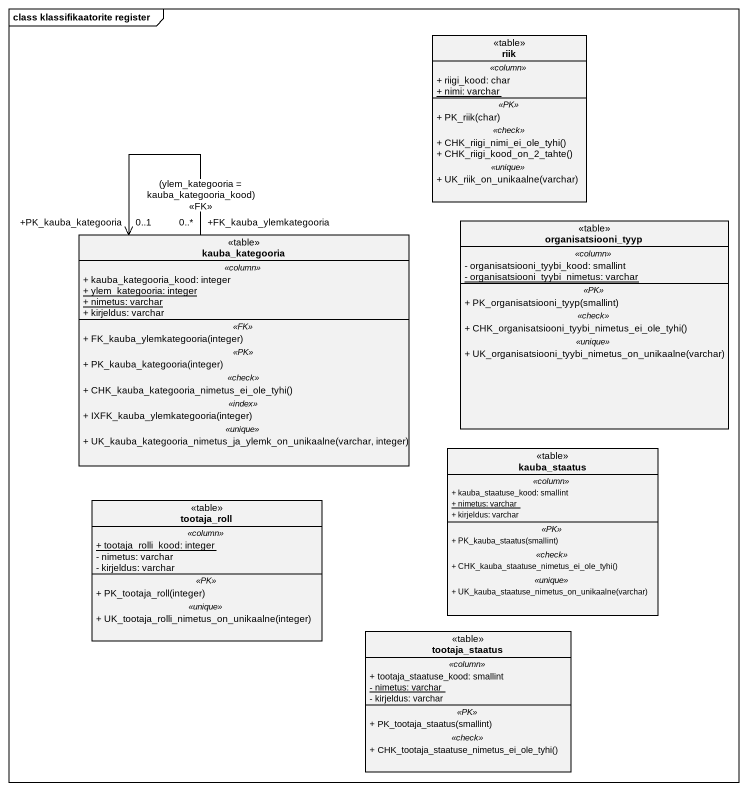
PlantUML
@startuml
mainframe class klassifikaatorite register
hide circle
hide empty members
skinparam classAttributeIconSize 0
class riik <<table>> {
  .. <<column>> ..
  + riigi_kood: char
  {static} + nimi: varchar
  .. <<PK>> ..
  + PK_riik(char)
  .. <<check>> ..
  + CHK_riigi_nimi_ei_ole_tyhi()
  + CHK_riigi_kood_on_2_tahte()
  .. <<unique>> ..
  + UK_riik_on_unikaalne(varchar)
}
class kauba_kategooria <<table>> {
  .. <<column>> ..
  + kauba_kategooria_kood: integer
  {static} + ylem_kategooria: integer
  {static} + nimetus: varchar
  + kirjeldus: varchar
  .. <<FK>> ..
  + FK_kauba_ylemkategooria(integer)
  .. <<PK>> ..
  + PK_kauba_kategooria(integer)
  .. <<check>> ..
  + CHK_kauba_kategooria_nimetus_ei_ole_tyhi()
  .. <<index>> ..
  + IXFK_kauba_ylemkategooria(integer)
  .. <<unique>> ..
  + UK_kauba_kategooria_nimetus_ja_ylemk_on_unikaalne(varchar, integer)
}
class organisatsiooni_tyyp <<table>> {
  .. <<column>> ..
  - organisatsiooni_tyybi_kood: smallint
  {static} - organisatsiooni_tyybi_nimetus: varchar
  .. <<PK>> ..
  + PK_organisatsiooni_tyyp(smallint)
  .. <<check>> ..
  + CHK_organisatsiooni_tyybi_nimetus_ei_ole_tyhi()
  .. <<unique>> ..
  + UK_organisatsiooni_tyybi_nimetus_on_unikaalne(varchar)
}
class kauba_staatus <<table>> {
  .. <<column>> ..
  + kauba_staatuse_kood: smallint
  {static} + nimetus: varchar
  + kirjeldus: varchar
  .. <<PK>> ..
  + PK_kauba_staatus(smallint)
  .. <<check>> ..
  + CHK_kauba_staatuse_nimetus_ei_ole_tyhi()
  .. <<unique>> ..
  + UK_kauba_staatuse_nimetus_on_unikaalne(varchar)
}
class tootaja_roll <<table>> {
  .. <<column>> ..
  {static} + tootaja_rolli_kood: integer
  - nimetus: varchar
  - kirjeldus: varchar
  .. <<PK>> ..
  + PK_tootaja_roll(integer)
  .. <<unique>> ..
  + UK_tootaja_rolli_nimetus_on_unikaalne(integer)
}
class tootaja_staatus <<table>> {
  .. <<column>> ..
  + tootaja_staatuse_kood: smallint
  {static} - nimetus: varchar
  - kirjeldus: varchar
  .. <<PK>> ..
  + PK_tootaja_staatus(smallint)
  .. <<check>> ..
  + CHK_tootaja_staatuse_nimetus_ei_ole_tyhi()
}
kauba_kategooria "+FK_kauba_ylemkategooria\n0..*" --> "+PK_kauba_kategooria\n0..1" kauba_kategooria : (ylem_kategooria = kauba_kategooria_kood)\n<<FK>>
@enduml
